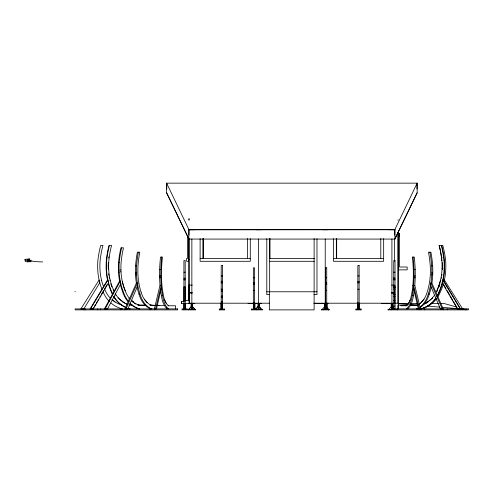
<?xml version="1.0" encoding="UTF-8"?>
<svg xmlns="http://www.w3.org/2000/svg" width="493" height="493" viewBox="0 0 493 493"><rect width="100%" height="100%" fill="white"/><g stroke="black" fill="none" stroke-linecap="round" stroke-linejoin="round"><path stroke-width="0.74" d="M183.92 272.179L183.92 278.243L185.189 278.243L185.189 260.569L183.92 260.569L183.92 272.179L185.189 272.179M221.16 302.942L221.16 309.043L221.16 302.825M222.429 302.942L222.429 309.043L222.485 282.612L221.215 282.612L221.215 309.043M253.347 282.797L253.347 284.301L254.616 284.301L254.616 282.797M253.55 303.084L253.55 309.093L253.55 303.195M254.819 303.084L254.819 309.093L254.819 303.195M325.46 282.797L325.46 284.301L326.73 284.301L326.73 282.797M326.939 308.341L326.939 303.084M357.795 302.942L357.795 309.043L357.795 302.825M357.85 281.281L357.85 282.871L359.12 282.871L359.12 281.281M359.07 309.043L359.07 302.942M443.219 309.881L443.219 308.926L431.899 283.093A46.404 28.193 -90 0 0 432.712 274.823L432.774 272.912A60.146 36.556 90 0 0 432.737 267.188L432.675 265.807A75.047 45.59 -90 0 0 430.894 252.194L428.485 252.194A75.047 45.59 -90 0 1 430.266 265.807A54.754 33.284 90 0 1 430.377 272.752L430.321 274.484A42.225 25.654 -90 0 1 429.582 282.014L429.335 283.493A44.154 26.825 -90 0 1 427.178 292.072C425.798 296.934 423.093 301.698 418.693 304.409M447.256 309.881L447.256 308.926M413.313 277.43L413.337 275.846A48.394 15.486 90 0 0 413.282 269.498A66.635 21.298 -90 0 0 412.401 257.063L414.299 257.063A66.635 21.298 -90 0 1 415.186 269.498L415.217 270.762A53.158 17.002 90 0 1 415.235 275.994L415.198 277.732A41.122 13.145 -90 0 1 414.798 285.293L420.443 308.889M414.798 285.293L413.596 285.293L419.235 308.889L418.317 308.858L413.387 287.511L413.596 285.293A41.122 13.145 -90 0 0 413.997 277.732L414.028 275.994A53.158 17.002 90 0 0 414.009 270.762L413.978 269.498A66.635 21.298 -90 0 0 413.097 257.063M168.446 305.777C164.126 302.234 163.577 296.071 162.641 290.944A39.144 12.51 90 0 1 161.994 285.657L161.87 284.307A37.425 11.961 90 0 1 161.501 277.43L161.476 275.846A48.394 15.486 -90 0 1 161.531 269.498A66.635 21.298 90 0 1 162.413 257.063L160.515 257.063A66.635 21.298 90 0 0 159.627 269.498L159.596 270.762A53.158 17.002 -90 0 0 159.578 275.994L159.609 277.732A41.122 13.145 90 0 0 160.015 285.293L154.371 308.889M161.716 257.063A66.635 21.298 90 0 0 160.829 269.498L160.804 270.762A53.158 17.002 -90 0 0 160.786 275.994L160.817 277.732A41.122 13.145 90 0 0 161.217 285.293L161.427 287.511L156.497 308.858L155.578 308.889L161.217 285.293L160.015 285.293M431.899 283.093L430.894 283.093L442.252 308.926L440.397 308.895L430.469 285.527L430.894 283.093A46.404 28.193 -90 0 0 431.702 274.823L431.763 272.912A60.146 36.556 90 0 0 431.726 267.188L431.665 265.807A75.047 45.59 -90 0 0 429.884 252.194M443.965 281.823A59.055 59.055 0 0 0 445.697 270.737L445.795 268.605A77.284 77.284 0 0 0 445.74 262.19L445.641 260.643A94.829 94.829 0 0 0 442.782 245.403L439.14 245.403A94.829 90.49 -90 0 1 441.864 260.643A70.326 67.122 90 0 1 442.036 268.42L441.95 270.367A53.743 51.278 -90 0 1 440.816 278.791L440.44 280.449A53.743 51.278 90 0 1 437.137 290.057A25.229 24.071 -90 0 1 436.36 291.874M442.357 269.714L442.412 268.42A70.326 67.122 90 0 0 442.363 262.584M460.604 308.926L443.201 279.999L442.825 279.999L460.228 308.926L457.393 308.889L442.172 282.723L442.825 279.999A59.055 56.356 -90 0 0 444.064 270.737L444.162 268.605A77.284 73.753 90 0 0 444.107 262.19L444.008 260.643A94.829 90.49 -90 0 0 441.284 245.403M443.201 279.999A59.055 56.356 -90 0 0 444.446 270.737L444.538 268.605A77.284 73.753 90 0 0 444.489 262.19L444.39 260.643A94.829 90.49 90 0 0 441.666 245.403M138.897 283.376L138.681 282.014A42.225 25.654 90 0 1 137.941 274.484L137.886 272.752A54.754 33.284 -90 0 1 137.997 265.807A75.047 45.59 90 0 1 139.778 252.194L137.368 252.194A75.047 45.59 90 0 0 135.587 265.807L135.526 267.188A60.146 36.556 -90 0 0 135.489 272.912L135.55 274.823A46.404 28.193 90 0 0 136.364 283.093L125.006 308.926L125.043 309.881M138.379 252.194A75.047 45.59 90 0 0 136.592 265.807L136.536 267.188A60.146 36.556 -90 0 0 136.499 272.912L136.561 274.823A46.404 28.193 90 0 0 137.368 283.093L137.793 285.527L127.866 308.895L126.011 308.926L137.368 283.093L136.364 283.093M129.751 298.733L128.63 297.316A24.163 20.447 -90 0 1 125.222 290.778A50.915 43.082 -90 0 1 122.344 281.54L122.011 279.944A50.563 42.786 -90 0 1 121.025 271.84L120.951 269.967A66.08 55.931 -90 0 1 121.099 262.492A89.325 75.583 -90 0 1 123.478 247.831L120.939 247.831A89.325 75.583 -90 0 0 118.56 262.492L118.474 263.977A72.613 61.459 -90 0 0 118.431 270.146L118.511 272.198A55.567 47.02 90 0 0 119.596 281.109L104.405 308.926M121.605 247.831A89.325 75.583 -90 0 0 119.226 262.492L119.14 263.977A72.613 61.459 -90 0 0 119.096 270.146L119.177 272.198A55.567 47.02 90 0 0 120.261 281.109L120.828 283.728L107.542 308.889L105.064 308.926L120.261 281.109L119.596 281.109M412.838 285.546L412.82 285.657A39.144 12.51 -90 0 1 412.173 290.944C411.242 296.102 410.681 302.215 406.368 305.777M114.068 291.277A25.229 24.071 90 0 1 113.563 290.057A53.743 51.278 90 0 1 110.259 280.449L109.884 278.791A53.743 51.278 90 0 1 108.756 270.367L108.67 268.42A70.326 67.122 -90 0 1 108.836 260.643A94.829 90.49 -90 0 1 111.566 245.403L109.039 245.403A94.829 90.49 -90 0 0 106.309 260.643L106.217 262.19A77.284 73.753 -90 0 0 106.161 268.605L106.254 270.737A59.055 56.356 90 0 0 107.499 279.999L90.096 308.926M109.415 245.403A94.829 90.49 90 0 0 106.691 260.643L106.593 262.19A77.284 73.753 -90 0 0 106.543 268.605L106.636 270.737A59.055 56.356 90 0 0 107.875 279.999L108.528 282.723L93.313 308.889L90.478 308.926L107.875 279.999L107.499 279.999M412.82 285.657L412.943 284.307A37.425 11.961 -90 0 0 413.313 277.43M440.483 280.32L440.859 280.32M413.596 285.293A42.571 13.607 -90 0 1 412.949 291.153C411.871 297.279 411.452 304.594 406.368 308.889M414.342 289.711A42.571 13.607 -90 0 1 414.151 291.153C413.072 297.279 412.653 304.594 407.569 308.889M443.885 282.045L444.396 279.999L462.631 308.926L460.407 308.901M430.894 283.093A48.32 29.358 -90 0 1 428.251 294.142C426.858 299.035 424.276 303.768 420.159 306.874M431.215 286.871A48.32 29.358 -90 0 1 429.261 294.142C427.739 299.491 424.769 304.723 419.937 307.7M408.629 303.275L410.176 299.941M394.93 239.068L394.93 229.405L417.158 183.143L166.609 183.143L188.837 229.405L188.837 239.068L394.93 239.068L417.158 192.806L417.158 183.119M394.776 239.068L417.158 192.806M92.93 308.889L93.688 307.583M94.453 306.27L95.593 304.31M96.357 303.004L97.115 301.691M97.879 300.385L98.637 299.078M99.777 297.119L100.541 295.806M101.299 294.5L103.585 290.574M104.726 288.615L107.006 284.689M420.899 302.782L424.005 299.134M432.336 298.327L432.651 297.957L427.511 302.043M188.64 309.561L191.185 306.701L191.185 303.737M188.72 309.561L191.259 306.701M255.331 309.561L257.87 306.701M255.405 309.561L257.944 306.701M322.015 309.561L324.634 306.701M388.7 309.561L391.319 306.701M24.952 260.859C24.829 262.381 30.061 261.518 31.041 261.728L31.022 260.378L27.522 259.626L29.543 258.967L29.555 260.316L28.298 260.581M416.345 305.524L417.534 305.031M416.345 308.926L417.651 308.39M417.349 308.926L418.662 308.39M27.479 261.801L31.022 260.378L27.472 260.452L27.479 261.801L27.46 260.452L25.377 260.131M25.852 259.25L24.65 259.768L25.39 260.131M189.078 300.034L181.375 301.624L181.375 303.528L194.79 303.528M25.839 259.25L29.543 258.967M166.609 183.119L166.609 192.806L188.998 239.068M397.789 220.014L398.424 220.014M188.837 229.405L394.93 229.405M188.837 229.541L394.93 229.541M189.318 229.756L194.396 229.756M256.003 229.756L261.08 229.756M322.687 229.756L327.771 229.756M389.378 229.756L394.455 229.756L188.998 229.818M200.115 258.437L250.284 258.437M269.4 258.437L314.429 258.437M333.484 258.437L383.659 258.437M188.683 259.386L189.318 259.386M106.309 260.643L106.691 260.643M444.008 260.643L444.39 260.643M269.4 261.29L314.251 261.29M118.56 262.492L119.226 262.492M135.587 265.807L136.598 265.807M431.665 265.807L432.675 265.807M108.337 262.584A70.326 67.122 -90 0 0 108.287 268.42L108.67 268.42M442.036 268.42L442.412 268.42M106.161 268.605L106.543 268.605M444.162 268.605L444.538 268.605M159.627 269.498L160.835 269.498M413.978 269.498L415.186 269.498M120.286 269.967L120.951 269.967M118.431 270.146L119.096 270.146M106.254 270.737L106.636 270.737M444.064 270.737L444.446 270.737M120.36 271.84L121.025 271.84M118.511 272.198L119.177 272.198M393.753 272.179L395.022 272.179M135.489 272.912L136.499 272.912M431.763 272.912L432.774 272.912M135.55 274.823L136.561 274.823M431.702 274.823L432.712 274.823M159.578 275.994L160.786 275.994M221.215 275.951L222.485 275.951M357.85 275.951L359.12 275.951M414.028 275.994L415.235 275.994M159.609 277.732L160.817 277.732M253.347 277.75L253.347 282.914L254.616 282.914L254.616 267.859L253.347 267.859L253.347 277.75L254.616 277.75M325.46 277.75L326.73 277.75M413.997 277.732L415.198 277.732M109.803 280.203L110.204 280.184M192.295 285.108L189.078 285.108L189.078 303.528M391.627 285.108L394.135 285.108M393.753 286.92L395.022 286.92M393.753 287.16L395.022 287.16M393.753 288.997L395.022 288.997M221.215 289.218L222.485 289.218M357.85 289.218L359.12 289.218M221.215 289.434L222.485 289.434M113.18 290.057L113.563 290.057M253.347 290.315L254.616 290.315M325.46 290.315L326.73 290.315M221.215 291.086L222.485 291.086M266.799 291.776L316.974 291.776M108.386 283.629A59.055 56.356 90 0 0 111.541 292.38L111.923 292.38A27.725 26.456 90 0 0 112.78 294.37M436.915 296.293A27.725 26.456 -90 0 0 438.782 292.38L439.158 292.38A59.055 56.356 -90 0 0 442.32 283.629M189.078 292.731L192.295 292.731M391.627 292.731L394.135 292.731M120.366 284.597A55.912 47.316 90 0 0 123.127 293.008L123.792 293.008A55.912 47.316 -90 0 1 120.261 281.109M189.318 293.045L192.295 293.045M391.553 293.045L394.455 293.045M151.918 308.926C145.62 306.609 141.762 300.348 140.012 294.148L139.001 294.148C140.751 300.348 144.609 306.609 150.913 308.926M428.251 294.148L429.261 294.148M393.753 294.58L395.022 294.58M269.079 294.635L266.799 294.635L266.799 238.711M313.93 294.635L316.974 294.635L316.974 238.711M161.322 295.387L162.53 295.387M412.284 295.387L413.485 295.387M221.215 296.108L222.485 296.108M393.753 296.348L395.022 296.348M221.215 297.704L222.485 297.704M128.809 298.376L129.474 298.376M393.753 300.601L395.022 300.601M221.215 301.531L222.485 301.531M132.968 302.308L133.634 302.308A25.155 21.291 -90 0 0 139.722 305.259M269.591 303.207L189.318 303.207L189.318 238.877M313.733 303.207L394.455 303.207M394.93 303.207L398.424 303.207L398.424 230.693M248.065 303.528L261.475 303.528M314.75 303.528L325.306 303.528M326.656 303.528L328.165 303.528M381.434 303.528L394.135 303.528M398.412 308.926L398.424 303.528L409.098 303.528M410.626 303.528L417.485 303.528M419.013 303.528L420.535 303.528M431.215 303.528L438.838 303.528M440.36 303.528L444.175 303.528L456.413 306.997M393.753 303.713L395.022 303.713M221.16 304.329L222.485 304.329M357.795 304.329L359.07 304.329M129.197 305.118L132.457 305.118M138.169 305.118L145.429 305.118M150.001 305.118L152.294 305.118M407.575 305.118L397.851 305.118L397.851 308.926M410.231 305.118L418.046 305.118M145.669 305.259L139.057 305.259A25.155 21.291 -90 0 1 137.467 304.736M150.125 305.259L155.4 305.259M156.811 305.259L159.036 305.259M151.671 305.524L155.72 305.524M156.99 305.524L164.835 305.524M410.262 305.524L416.591 305.524M167.959 305.777L175.613 305.777L175.613 308.889M400.63 305.777L406.854 305.777M393.753 306.048L395.022 306.048M221.16 306.436L222.485 306.436M357.795 306.436L359.07 306.436M256.04 309.561L262.393 309.561L262.393 309.881L251.442 309.881L251.442 309.093L256.52 309.093L256.52 309.881M323.741 309.561L321.381 309.561L321.381 309.881L329.077 309.881L329.077 309.561M219.256 309.881L224.389 309.881L224.389 309.043L219.256 309.043L219.311 309.881M355.891 309.881L361.024 309.881L361.024 309.043L355.891 309.043L355.946 309.881M398.424 303.528L408.389 304.391M410.687 304.588L417.583 305.192M427.548 306.054L439.811 307.114M442.11 307.318L457.436 308.643M462.033 309.043L464.332 309.24L462.175 308.63M31.041 261.728L29.309 261.549M121.826 304.933L120.551 304.569A25.229 25.229 0 0 1 111.948 299.689M122.467 308.926L120.36 308.322A27.725 27.725 0 0 1 110.907 302.961M151.918 305.524C146.187 303.417 142.674 297.717 141.084 292.072M168.446 308.889C163.356 304.612 162.949 297.248 161.864 291.153A42.571 13.607 90 0 1 161.217 285.293M167.244 308.889C162.154 304.612 161.747 297.248 160.656 291.153A42.571 13.607 90 0 1 160.471 289.711M112.379 299.775L115.152 302.043M126.565 303.867A25.229 24.071 90 0 1 123.195 302.043L118.049 297.957L118.369 298.327M440.502 280.184L440.44 280.449A53.743 51.278 -90 0 1 437.137 290.057L437.519 290.057A25.229 24.071 -90 0 1 436.736 291.874M131.551 300.342L133.634 302.308A24.749 20.94 -90 0 1 131.384 300.453A24.749 20.94 90 0 0 133.634 302.308M110.494 298.327L109.15 296.854A25.229 25.229 0 0 1 105.064 290.057A53.743 53.743 0 0 1 104.59 289.027M392.588 306.701L395.127 309.561M395.053 309.561L392.514 306.701L392.514 303.737M326.409 307.275L328.443 309.561M259.213 306.701L261.758 309.561M261.678 309.561L259.139 306.701L259.139 303.737M192.529 306.701L195.068 309.561M192.455 306.701L194.994 309.561M144.258 299.134L147.364 302.782M443.694 284.689L445.98 288.615M447.12 290.574L449.4 294.5M450.164 295.806L452.827 300.385M453.585 301.691L456.247 306.27M457.011 307.583L457.769 308.889M166.609 192.806L188.837 239.068M164.637 299.941L166.184 303.275M399.059 234.779L399.54 236.209M103.709 286.932A53.743 53.743 0 0 1 101.601 280.449L101.558 280.32M101.601 280.449L101.207 278.791A53.743 53.743 0 0 1 100.024 270.367L99.931 268.42A70.326 70.326 0 0 1 100.11 260.643A94.829 94.829 0 0 1 102.963 245.403L100.72 245.403A94.829 94.829 0 0 0 97.861 260.643L97.762 262.19A77.284 77.284 0 0 0 97.7 268.605L97.799 270.737A59.055 59.055 0 0 0 101.848 288.941M122.307 281.411L122.344 281.54A50.915 43.082 90 0 0 125.228 290.778M108.287 268.42L108.343 269.714M185.189 278.101L185.189 279.87L183.92 279.87L183.92 278.101M466.631 308.926L466.631 309.881M465.109 308.926L465.109 309.881M424.738 308.889L424.738 309.881M419.919 308.889L419.919 309.881M417.004 183.279L417.004 188.998M397.789 232.751L397.789 303.207M397.561 308.926L397.561 309.881M395.022 308.951L395.022 279.58L393.753 279.58L393.753 308.951M394.85 285.108L394.85 303.528M394.776 229.405L394.776 235.124M394.455 238.945L394.455 261.265M392.588 303.737L392.588 309.561M391.917 238.976L391.917 303.207M391.953 303.737L391.953 309.561M391.849 309.881L391.849 308.951L396.927 308.951L396.927 309.881L388.065 309.881L388.065 309.561L392.12 309.561L392.114 306.701L391.793 306.701L391.793 309.561M391.319 303.737L391.319 309.561M391.245 303.737L391.245 306.701M388.145 309.561L388.145 309.881M383.659 238.637L383.659 261.29L333.484 261.29L333.484 238.637M380.799 238.507L380.799 258.437M360.975 309.043L360.975 309.881M359.12 282.612L359.12 309.043M357.85 282.612L357.85 309.043M336.664 238.507L336.664 258.437M336.343 238.507L336.343 258.437M329.004 309.561L329.004 309.881M328.843 309.881L328.843 309.093L323.556 309.093L323.556 309.881M328.634 309.093L328.634 309.881M326.939 303.195L326.939 308.47M326.73 284.06L326.73 309.093M325.46 284.06L325.46 309.093M325.423 309.561L325.423 306.701L325.109 306.701L325.109 309.561M325.269 303.737L325.269 309.561M325.226 238.976L325.226 303.207M324.634 303.737L324.634 309.561M324.554 303.737L324.554 306.701M321.454 309.561L321.454 309.881M314.115 238.489L314.121 309.881L269.344 309.881L269.344 291.776M269.973 238.507L269.973 258.437M269.659 238.489L269.659 291.776M262.313 309.561L262.313 309.881M259.213 303.737L259.213 309.561M258.739 309.561L258.739 306.701L258.424 306.701L258.424 309.561M258.542 238.976L258.542 303.207M258.579 303.737L258.579 309.561M257.944 303.737L257.944 309.561M254.616 284.06L254.616 309.093M253.347 284.06L253.347 309.093M251.646 309.093L251.646 309.881M250.284 238.637L250.284 261.29L200.115 261.29L200.115 238.637M247.431 238.507L247.431 258.437M224.333 309.043L224.333 309.881M203.289 238.507L203.289 258.437M202.968 238.507L202.968 258.437M192.529 303.737L192.529 309.561M192.054 309.561L192.054 306.701L191.734 306.701L191.734 309.561M191.857 238.976L191.857 303.207M191.894 303.737L191.894 309.561M191.259 303.737L191.259 309.561M189.392 285.108L189.392 292.731M189.392 293.045L189.392 303.207M189.318 218.738L189.318 220.014L188.683 220.014L188.683 218.738M188.998 229.405L188.998 235.124M188.998 285.108L188.998 300.65M188.683 238.064L188.683 300.157M188.523 237.127L188.523 261.29L186.619 261.29L186.619 258.437L187.568 258.437L187.568 235.629M188.086 309.881L188.086 309.561L195.703 309.561L195.703 309.881L188.006 309.881L188.006 309.561M185.189 279.58L185.189 300.878M185.189 303.269L185.189 308.951L185.189 286.92L183.92 286.92L183.92 308.951L183.92 303.269M183.92 279.58L183.92 300.878M181.455 301.624L181.455 303.528M166.77 183.279L166.77 188.998M166.357 307.564L166.357 308.926M154.888 308.889L154.888 309.881M150.075 308.889L150.075 309.881M121.007 308.926L121.007 309.881M100.406 308.926L100.406 309.881M97.694 308.926L97.694 309.881M85.591 308.926L85.591 309.881M84.069 308.926L84.069 309.881M75.078 291.326L75.078 291.776M442.825 279.999A59.055 56.356 90 0 1 438.782 292.38M435.769 298.117A27.725 26.456 -90 0 1 420.529 308.926M424.134 303.867A25.229 24.071 90 0 0 431.954 298.327L433.236 296.854A25.229 24.071 -90 0 0 434.401 295.282M441.79 256.791A94.829 90.49 90 0 1 441.956 258.073M439.158 292.38A27.725 26.456 -90 0 1 437.297 296.293M436.151 298.117A27.725 26.456 -90 0 1 420.911 308.926M441.956 274.324A53.743 51.278 -90 0 1 441.802 275.445M441.525 277.128A53.743 51.278 -90 0 1 441.315 278.237M443.472 283.629A59.055 59.055 0 0 1 440.163 292.38A27.725 27.725 0 0 1 437.42 297.519M436.576 298.709A27.725 27.725 0 0 1 421.034 308.926M439.14 245.403A94.829 90.49 90 0 1 441.864 260.643M109.31 301.463A27.725 27.725 0 0 1 103.339 292.38M140.012 294.142A48.32 29.358 90 0 1 137.368 283.093M141.084 292.072A44.154 26.825 90 0 1 138.927 283.493M139.001 294.142A48.32 29.358 90 0 1 137.048 286.871M42.681 261.931A21.821 1.424 -0.7 0 1 31.922 260.846M139.735 308.871A27.109 22.937 90 0 1 130.097 303.189M128.34 301.248A27.109 22.937 90 0 1 123.749 293.033M139.069 308.871A27.109 22.937 -90 0 1 129.893 303.639M128.094 301.753A27.109 22.937 -90 0 1 123.084 293.033M135.914 304.064A25.155 21.291 -90 0 1 134.41 303.25M111.923 292.38A59.055 56.356 -90 0 1 107.875 279.999M130.17 308.926A27.725 26.456 90 0 1 128.162 308.322M126.208 307.558A27.725 26.456 90 0 1 113.784 296.293M123.195 302.043A25.229 24.071 -90 0 1 118.745 298.327L117.47 296.854A25.229 24.071 90 0 1 115.257 293.618M108.743 258.073A94.829 90.49 -90 0 1 108.916 256.791M129.795 308.926A27.725 26.456 -90 0 1 127.786 308.322M125.832 307.558A27.725 26.456 -90 0 1 113.772 296.909M112.398 294.37A27.725 26.456 -90 0 1 111.541 292.38M127.367 304.354A25.229 24.071 -90 0 1 122.812 302.043M115.923 295.282A25.229 24.071 90 0 1 115.214 294.179M111.893 286.932A53.743 51.278 -90 0 1 110.789 283.721M109.391 278.237A53.743 51.278 90 0 1 109.175 277.128M108.898 275.445A53.743 51.278 90 0 1 108.676 273.757M221.215 289.354L222.485 289.527L221.215 289.342M221.215 281.281L221.215 282.871L222.485 282.871L222.485 281.281L221.215 281.281M393.753 287.074L395.022 287.265L393.753 287.062M393.753 278.101L393.753 279.864L395.022 279.864L395.022 278.101L393.753 278.101M99.783 282.723L83.835 308.889L80.864 308.926L99.105 279.999L99.783 282.723M399.54 233.349L398.584 233.349L398.584 269.868L407.156 269.868L407.156 267.009L399.54 267.009L399.54 233.349M395.022 260.569L393.753 260.569L393.753 278.243L395.022 278.243L395.022 260.569M222.485 265.499L221.215 265.499L221.215 281.404L222.485 281.404L222.485 265.499M359.12 265.499L357.85 265.499L357.85 281.404L359.12 281.404L359.12 265.499M326.73 267.859L325.46 267.859L325.46 282.914L326.73 282.914L326.73 267.859M177.517 308.889L75.152 308.926L75.152 309.881L177.517 309.881L177.517 308.889M187.094 308.951L182.009 308.951L182.009 309.881L187.094 309.881L187.094 308.951M468.35 308.926L397.296 308.889L397.296 309.881L468.35 309.881L468.35 308.926M424.516 303.867A25.229 24.071 90 0 0 427.887 302.043A25.229 24.071 -90 0 1 424.516 303.867M438.813 286.932A53.743 51.278 -90 0 0 439.916 283.721A53.743 51.278 90 0 1 438.813 286.932"/></g></svg>
